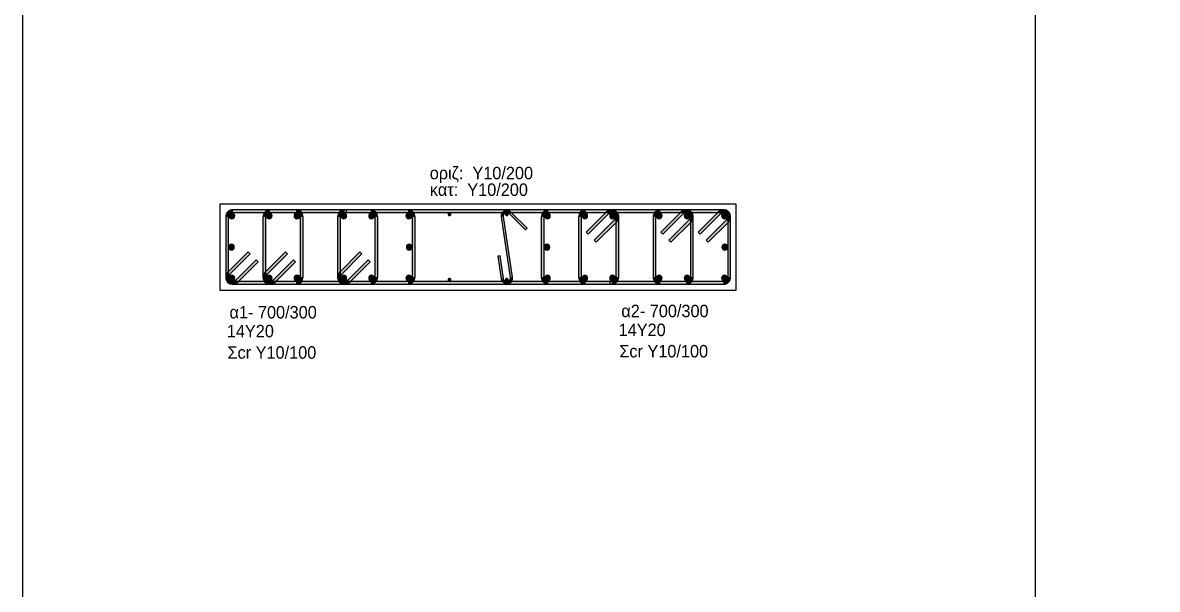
# Model space of a CAD drawing. Header units: millimetres. Extents: x -2171 to 1563, y -1758 to -1505.
# Drawn here: x -882.83 to -863.06, y -1610.18 to -1600.3 of the extents above; entities that cross this region are included whole.
import ezdxf

# ---------------------------------------------------------------- set-up
doc = ezdxf.new("R2010")
doc.units = ezdxf.units.MM
for name, color, linetype in [('-S_TEXT', 3, 'Continuous'), ('Col_Det', 7, 'Continuous'), ('Col_Det_Fill', 7, 'Continuous'), ('Geo_Col_Pro_1', 7, 'Continuous')]:
    doc.layers.add(name, color=color, linetype=linetype)
doc.styles.add('S1Arl22_b_934_161', font='arial.ttf', dxfattribs={"width": 0.933629, "height": 0.002175})

msp = doc.modelspace()

# ---------------------------------------------------------------- hatches: boundary and pattern name
at = {"layer": 'Col_Det_Fill'}
for color, points in [(252, [(-879.171, -1603.6095), (-879.171, -1603.5595, 0.4142136), (-879.296, -1603.6845), (-879.246, -1603.6845, -0.4142136)]), (252, [(-876.121, -1603.6095), (-876.121, -1603.5595), (-879.171, -1603.5595), (-879.171, -1603.6095)]), (252, [(-878.521, -1603.6095), (-878.521, -1603.5595, 0.4142136), (-878.646, -1603.6845), (-878.596, -1603.6845, -0.4142136)]), (252, [(-878.071, -1603.6095), (-878.071, -1603.5595), (-878.521, -1603.5595), (-878.521, -1603.6095)]), (252, [(-877.996, -1603.6845), (-877.946, -1603.6845, 0.4142136), (-878.071, -1603.5595), (-878.071, -1603.6095, -0.4142136)]), (252, [(-877.221, -1603.6095), (-877.221, -1603.5595, 0.4142136), (-877.346, -1603.6845), (-877.296, -1603.6845, -0.4142136)]), (252, [(-876.771, -1603.6095), (-876.771, -1603.5595), (-877.221, -1603.5595), (-877.221, -1603.6095)]), (252, [(-872.5944, -1603.6095), (-872.5944, -1603.5595), (-877.1975, -1603.5595), (-877.1975, -1603.6095)]), (252, [(-876.696, -1603.6845), (-876.646, -1603.6845, 0.4142136), (-876.771, -1603.5595), (-876.771, -1603.6095, -0.4142136)]), (252, [(-876.046, -1603.6845), (-875.996, -1603.6845, 0.4142136), (-876.121, -1603.5595), (-876.121, -1603.6095, -0.4142136)]), (252, [(-874.4951, -1603.6843), (-874.4555, -1603.6784, -0.7233449), (-874.3538, -1603.6271), (-874.3255, -1603.5988, 0.7233449)]), (252, [(-873.671, -1603.6095), (-873.671, -1603.5595, 0.4142136), (-873.796, -1603.6845), (-873.746, -1603.6845, -0.4142136)]), (252, [(-870.621, -1603.6095), (-870.621, -1603.5595), (-873.671, -1603.5595), (-873.671, -1603.6095)]), (252, [(-873.021, -1603.6095), (-873.021, -1603.5595, 0.4142136), (-873.146, -1603.6845), (-873.096, -1603.6845, -0.4142136)]), (252, [(-872.571, -1603.6095), (-872.571, -1603.5595), (-873.021, -1603.5595), (-873.021, -1603.6095)]), (252, [(-872.496, -1603.6845), (-872.446, -1603.6845, 0.6681786), (-872.6593, -1603.5961), (-872.624, -1603.6315, -0.6681786)]), (252, [(-872.5179, -1603.7375), (-872.4826, -1603.7729, 0.6681786), (-872.571, -1603.5595), (-872.571, -1603.6095, -0.6681786)]), (252, [(-871.721, -1603.6095), (-871.721, -1603.5595, 0.4142136), (-871.846, -1603.6845), (-871.796, -1603.6845, -0.4142136)]), (252, [(-871.271, -1603.6095), (-871.271, -1603.5595), (-871.721, -1603.5595), (-871.721, -1603.6095)]), (252, [(-871.196, -1603.6845), (-871.146, -1603.6845, 0.6681786), (-871.3593, -1603.5961), (-871.324, -1603.6315, -0.6681786)]), (252, [(-871.2179, -1603.7375), (-871.1826, -1603.7729, 0.6681786), (-871.271, -1603.5595), (-871.271, -1603.6095, -0.6681786)]), (252, [(-870.546, -1603.6845), (-870.496, -1603.6845, 0.6681786), (-870.7093, -1603.5961), (-870.674, -1603.6315, -0.6681786)]), (252, [(-870.5679, -1603.7375), (-870.5326, -1603.7729, 0.6681786), (-870.621, -1603.5595), (-870.621, -1603.6095, -0.6681786)]), (252, [(-879.246, -1603.6845), (-879.296, -1603.6845), (-879.296, -1604.7345), (-879.246, -1604.7345)]), (12, [(-879.2386, -1603.6668, 0.4142136), (-879.1886, -1603.7168, 0.4142136), (-879.1386, -1603.6668, 0.4142136), (-879.1886, -1603.6168, 0.4142136)]), (252, [(-878.596, -1603.6845), (-878.646, -1603.6845), (-878.646, -1604.7345), (-878.596, -1604.7345)]), (56, [(-878.5886, -1603.6668, 0.4142136), (-878.5386, -1603.7168, 0.4142136), (-878.4886, -1603.6668, 0.4142136), (-878.5386, -1603.6168, 0.4142136)]), (56, [(-878.1033, -1603.6668, 0.4142136), (-878.0533, -1603.7168, 0.4142136), (-878.0033, -1603.6668, 0.4142136), (-878.0533, -1603.6168, 0.4142136)]), (252, [(-877.996, -1604.7345), (-877.946, -1604.7345), (-877.946, -1603.6845), (-877.996, -1603.6845)]), (252, [(-877.296, -1603.6845), (-877.346, -1603.6845), (-877.346, -1604.7345), (-877.296, -1604.7345)]), (56, [(-877.2886, -1603.6668, 0.4142136), (-877.2386, -1603.7168, 0.4142136), (-877.1886, -1603.6668, 0.4142136), (-877.2386, -1603.6168, 0.4142136)]), (56, [(-876.8033, -1603.6668, 0.4142136), (-876.7533, -1603.7168, 0.4142136), (-876.7033, -1603.6668, 0.4142136), (-876.7533, -1603.6168, 0.4142136)]), (252, [(-876.696, -1604.7345), (-876.646, -1604.7345), (-876.646, -1603.6845), (-876.696, -1603.6845)]), (12, [(-876.1533, -1603.6668, 0.4142136), (-876.1033, -1603.7168, 0.4142136), (-876.0533, -1603.6668, 0.4142136), (-876.1033, -1603.6168, 0.4142136)]), (252, [(-876.046, -1604.7345), (-875.996, -1604.7345), (-875.996, -1603.6845), (-876.046, -1603.6845)]), (133, [(-875.4207, -1603.6345, 0.4142136), (-875.3957, -1603.6595, 0.4142136), (-875.3707, -1603.6345, 0.4142136), (-875.3957, -1603.6095, 0.4142136)]), (252, [(-874.3369, -1604.7406), (-874.2973, -1604.7347), (-874.4555, -1603.6784), (-874.4951, -1603.6843)]), (133, [(-874.4212, -1603.6345, 0.4142136), (-874.3962, -1603.6595, 0.4142136), (-874.3712, -1603.6345, 0.4142136), (-874.3962, -1603.6095, 0.4142136)]), (252, [(-874.3255, -1603.5988), (-874.3538, -1603.6271), (-874.0709, -1603.9099), (-874.0426, -1603.8816)]), (252, [(-873.746, -1603.6845), (-873.796, -1603.6845), (-873.796, -1604.7345), (-873.746, -1604.7345)]), (12, [(-873.6386, -1603.6668, 0.4142136), (-873.6886, -1603.6168, 0.4142136), (-873.7386, -1603.6668, 0.4142136), (-873.6886, -1603.7168, 0.4142136)]), (252, [(-873.096, -1603.6845), (-873.146, -1603.6845), (-873.146, -1604.7345), (-873.096, -1604.7345)]), (56, [(-872.9886, -1603.6668, 0.4142136), (-873.0386, -1603.6168, 0.4142136), (-873.0886, -1603.6668, 0.4142136), (-873.0386, -1603.7168, 0.4142136)]), (252, [(-872.624, -1603.6315), (-872.6593, -1603.5961), (-873.0129, -1603.9497), (-872.9775, -1603.985)]), (252, [(-872.8715, -1604.0911), (-872.8361, -1604.1265), (-872.4826, -1603.7729), (-872.5179, -1603.7375)]), (56, [(-872.5033, -1603.6668, 0.4142136), (-872.5533, -1603.6168, 0.4142136), (-872.6033, -1603.6668, 0.4142136), (-872.5533, -1603.7168, 0.4142136)]), (252, [(-872.496, -1604.7345), (-872.446, -1604.7345), (-872.446, -1603.6845), (-872.496, -1603.6845)]), (252, [(-871.796, -1603.6845), (-871.846, -1603.6845), (-871.846, -1604.7345), (-871.796, -1604.7345)]), (56, [(-871.6886, -1603.6668, 0.4142136), (-871.7386, -1603.6168, 0.4142136), (-871.7886, -1603.6668, 0.4142136), (-871.7386, -1603.7168, 0.4142136)]), (252, [(-871.324, -1603.6315), (-871.3593, -1603.5961), (-871.7129, -1603.9497), (-871.6775, -1603.985)]), (252, [(-871.5715, -1604.0911), (-871.5361, -1604.1265), (-871.1826, -1603.7729), (-871.2179, -1603.7375)]), (56, [(-871.2033, -1603.6668, 0.4142136), (-871.2533, -1603.6168, 0.4142136), (-871.3033, -1603.6668, 0.4142136), (-871.2533, -1603.7168, 0.4142136)]), (252, [(-871.196, -1604.7345), (-871.146, -1604.7345), (-871.146, -1603.6845), (-871.196, -1603.6845)]), (252, [(-870.674, -1603.6315), (-870.7093, -1603.5961), (-871.0629, -1603.9497), (-871.0275, -1603.985)]), (252, [(-870.9215, -1604.0911), (-870.8861, -1604.1265), (-870.5326, -1603.7729), (-870.5679, -1603.7375)]), (12, [(-870.5533, -1603.6668, 0.4142136), (-870.6033, -1603.6168, 0.4142136), (-870.6533, -1603.6668, 0.4142136), (-870.6033, -1603.7168, 0.4142136)]), (252, [(-870.546, -1604.7345), (-870.496, -1604.7345), (-870.496, -1603.6845), (-870.546, -1603.6845)]), (12, [(-879.246, -1604.2095, 0.4142136), (-879.196, -1604.2595, 0.4142136), (-879.146, -1604.2095, 0.4142136), (-879.196, -1604.1595, 0.4142136)]), (12, [(-876.146, -1604.2096, 0.4142136), (-876.096, -1604.2596, 0.4142136), (-876.046, -1604.2096, 0.4142136), (-876.096, -1604.1596, 0.4142136)]), (12, [(-873.646, -1604.2095, 0.4142136), (-873.696, -1604.1595, 0.4142136), (-873.746, -1604.2095, 0.4142136), (-873.696, -1604.2595, 0.4142136)]), (12, [(-870.546, -1604.2096, 0.4142136), (-870.596, -1604.1596, 0.4142136), (-870.646, -1604.2096, 0.4142136), (-870.596, -1604.2596, 0.4142136)]), (252, [(-878.8704, -1604.3279), (-878.9058, -1604.2926), (-879.2593, -1604.6461), (-879.224, -1604.6815)]), (252, [(-878.2204, -1604.3279), (-878.2558, -1604.2926), (-878.6093, -1604.6461), (-878.574, -1604.6815)]), (252, [(-876.9204, -1604.3279), (-876.9558, -1604.2926), (-877.3093, -1604.6461), (-877.274, -1604.6815)]), (252, [(-874.5148, -1604.3628), (-874.5544, -1604.3687), (-874.4951, -1604.7643), (-874.4555, -1604.7584)]), (252, [(-879.1179, -1604.7875), (-879.0826, -1604.8229), (-878.729, -1604.4693), (-878.7644, -1604.434)]), (252, [(-878.4679, -1604.7875), (-878.4326, -1604.8229), (-878.079, -1604.4693), (-878.1144, -1604.434)]), (252, [(-877.1679, -1604.7875), (-877.1326, -1604.8229), (-876.779, -1604.4693), (-876.8144, -1604.434)]), (252, [(-879.224, -1604.6815), (-879.2593, -1604.6461, 0.6681786), (-879.171, -1604.8595), (-879.171, -1604.8095, -0.6681786)]), (252, [(-879.246, -1604.7345), (-879.296, -1604.7345, 0.6681786), (-879.0826, -1604.8229), (-879.1179, -1604.7875, -0.6681786)]), (12, [(-879.2386, -1604.7522, 0.4142136), (-879.1886, -1604.8022, 0.4142136), (-879.1386, -1604.7522, 0.4142136), (-879.1886, -1604.7022, 0.4142136)]), (252, [(-878.574, -1604.6815), (-878.6093, -1604.6461, 0.6681786), (-878.521, -1604.8595), (-878.521, -1604.8095, -0.6681786)]), (252, [(-878.596, -1604.7345), (-878.646, -1604.7345, 0.6681786), (-878.4326, -1604.8229), (-878.4679, -1604.7875, -0.6681786)]), (56, [(-878.5886, -1604.7522, 0.4142136), (-878.5386, -1604.8022, 0.4142136), (-878.4886, -1604.7522, 0.4142136), (-878.5386, -1604.7022, 0.4142136)]), (56, [(-878.1033, -1604.7522, 0.4142136), (-878.0533, -1604.8022, 0.4142136), (-878.0033, -1604.7522, 0.4142136), (-878.0533, -1604.7022, 0.4142136)]), (252, [(-878.071, -1604.8095), (-878.071, -1604.8595, 0.4142136), (-877.946, -1604.7345), (-877.996, -1604.7345, -0.4142136)]), (252, [(-877.274, -1604.6815), (-877.3093, -1604.6461, 0.6681786), (-877.221, -1604.8595), (-877.221, -1604.8095, -0.6681786)]), (252, [(-877.296, -1604.7345), (-877.346, -1604.7345, 0.6681786), (-877.1326, -1604.8229), (-877.1679, -1604.7875, -0.6681786)]), (56, [(-877.2886, -1604.7522, 0.4142136), (-877.2386, -1604.8022, 0.4142136), (-877.1886, -1604.7522, 0.4142136), (-877.2386, -1604.7022, 0.4142136)]), (56, [(-876.8033, -1604.7522, 0.4142136), (-876.7533, -1604.8022, 0.4142136), (-876.7033, -1604.7522, 0.4142136), (-876.7533, -1604.7022, 0.4142136)]), (252, [(-876.771, -1604.8095), (-876.771, -1604.8595, 0.4142136), (-876.646, -1604.7345), (-876.696, -1604.7345, -0.4142136)]), (12, [(-876.1533, -1604.7522, 0.4142136), (-876.1033, -1604.8022, 0.4142136), (-876.0533, -1604.7522, 0.4142136), (-876.1033, -1604.7022, 0.4142136)]), (252, [(-876.121, -1604.8095), (-876.121, -1604.8595, 0.4142136), (-875.996, -1604.7345), (-876.046, -1604.7345, -0.4142136)]), (133, [(-875.4207, -1604.7845, 0.4142136), (-875.3957, -1604.8095, 0.4142136), (-875.3707, -1604.7845, 0.4142136), (-875.3957, -1604.7595, 0.4142136)]), (252, [(-874.4555, -1604.7584), (-874.4951, -1604.7643, 1), (-874.2973, -1604.7347), (-874.3369, -1604.7406, -1)]), (133, [(-874.4212, -1604.7845, 0.4142136), (-874.3962, -1604.8095, 0.4142136), (-874.3712, -1604.7845, 0.4142136), (-874.3962, -1604.7595, 0.4142136)]), (252, [(-873.746, -1604.7345), (-873.796, -1604.7345, 0.4142136), (-873.671, -1604.8595), (-873.671, -1604.8095, -0.4142136)]), (12, [(-873.6386, -1604.7522, 0.4142136), (-873.6886, -1604.7022, 0.4142136), (-873.7386, -1604.7522, 0.4142136), (-873.6886, -1604.8022, 0.4142136)]), (252, [(-873.096, -1604.7345), (-873.146, -1604.7345, 0.4142136), (-873.021, -1604.8595), (-873.021, -1604.8095, -0.4142136)]), (56, [(-872.9886, -1604.7522, 0.4142136), (-873.0386, -1604.7022, 0.4142136), (-873.0886, -1604.7522, 0.4142136), (-873.0386, -1604.8022, 0.4142136)]), (56, [(-872.5033, -1604.7522, 0.4142136), (-872.5533, -1604.7022, 0.4142136), (-872.6033, -1604.7522, 0.4142136), (-872.5533, -1604.8022, 0.4142136)]), (252, [(-872.571, -1604.8095), (-872.571, -1604.8595, 0.4142136), (-872.446, -1604.7345), (-872.496, -1604.7345, -0.4142136)]), (252, [(-871.796, -1604.7345), (-871.846, -1604.7345, 0.4142136), (-871.721, -1604.8595), (-871.721, -1604.8095, -0.4142136)]), (56, [(-871.6886, -1604.7522, 0.4142136), (-871.7386, -1604.7022, 0.4142136), (-871.7886, -1604.7522, 0.4142136), (-871.7386, -1604.8022, 0.4142136)]), (56, [(-871.2033, -1604.7522, 0.4142136), (-871.2533, -1604.7022, 0.4142136), (-871.3033, -1604.7522, 0.4142136), (-871.2533, -1604.8022, 0.4142136)]), (252, [(-871.271, -1604.8095), (-871.271, -1604.8595, 0.4142136), (-871.146, -1604.7345), (-871.196, -1604.7345, -0.4142136)]), (12, [(-870.5533, -1604.7522, 0.4142136), (-870.6033, -1604.7022, 0.4142136), (-870.6533, -1604.7522, 0.4142136), (-870.6033, -1604.8022, 0.4142136)]), (252, [(-870.621, -1604.8095), (-870.621, -1604.8595, 0.4142136), (-870.496, -1604.7345), (-870.546, -1604.7345, -0.4142136)]), (252, [(-879.171, -1604.8095), (-879.171, -1604.8595), (-876.121, -1604.8595), (-876.121, -1604.8095)]), (252, [(-878.521, -1604.8095), (-878.521, -1604.8595), (-878.071, -1604.8595), (-878.071, -1604.8095)]), (252, [(-877.221, -1604.8095), (-877.221, -1604.8595), (-876.771, -1604.8595), (-876.771, -1604.8095)]), (252, [(-877.1975, -1604.8095), (-877.1975, -1604.8595), (-872.5944, -1604.8595), (-872.5944, -1604.8095)]), (252, [(-873.671, -1604.8095), (-873.671, -1604.8595), (-870.621, -1604.8595), (-870.621, -1604.8095)]), (252, [(-873.021, -1604.8095), (-873.021, -1604.8595), (-872.571, -1604.8595), (-872.571, -1604.8095)]), (252, [(-871.721, -1604.8095), (-871.721, -1604.8595), (-871.271, -1604.8595), (-871.271, -1604.8095)])]:
    msp.add_hatch(color=color, dxfattribs=at).paths.add_polyline_path(points)

# ---------------------------------------------------------------- linework, layer by layer
at = {"layer": '-S_TEXT', "ltscale": 5}
msp.add_lwpolyline([(-882.8339, -1590.2497), (-824.6864, -1590.2497), (-824.6864, -1630.2944), (-882.8339, -1630.2944)], close=True, dxfattribs=at)
at = {"layer": 'Col_Det', "color": 7}
for points in [[(-870.396, -1603.4595), (-879.396, -1603.4595)], [(-879.396, -1603.4595), (-879.396, -1604.9595)], [(-876.121, -1603.5595), (-879.171, -1603.5595)], [(-878.071, -1603.5595), (-878.521, -1603.5595)], [(-876.771, -1603.5595), (-877.221, -1603.5595)], [(-872.5944, -1603.5595), (-877.1975, -1603.5595)], [(-877.1975, -1603.5595), (-877.1975, -1603.6095)], [(-870.621, -1603.5595), (-873.671, -1603.5595)], [(-872.571, -1603.5595), (-873.021, -1603.5595)], [(-872.5944, -1603.6095), (-872.5944, -1603.5595)], [(-871.271, -1603.5595), (-871.721, -1603.5595)], [(-870.396, -1604.9595), (-870.396, -1603.4595)], [(-879.296, -1603.6845), (-879.296, -1604.7345)], [(-879.246, -1604.7345), (-879.246, -1603.6845)], [(-879.171, -1603.6095), (-876.121, -1603.6095)], [(-878.646, -1603.6845), (-878.646, -1604.7345)], [(-878.596, -1604.7345), (-878.596, -1603.6845)], [(-878.521, -1603.6095), (-878.071, -1603.6095)], [(-877.996, -1603.6845), (-877.996, -1604.7345)], [(-877.946, -1604.7345), (-877.946, -1603.6845)], [(-877.346, -1603.6845), (-877.346, -1604.7345)], [(-877.296, -1604.7345), (-877.296, -1603.6845)], [(-877.221, -1603.6095), (-876.771, -1603.6095)], [(-877.1975, -1603.6095), (-872.5944, -1603.6095)], [(-876.696, -1603.6845), (-876.696, -1604.7345)], [(-876.646, -1604.7345), (-876.646, -1603.6845)], [(-876.046, -1603.6845), (-876.046, -1604.7345)], [(-875.996, -1604.7345), (-875.996, -1603.6845)], [(-874.4951, -1603.6843), (-874.3369, -1604.7406)], [(-874.2973, -1604.7347), (-874.4555, -1603.6784)], [(-874.3538, -1603.6271), (-874.0709, -1603.9099)], [(-874.0426, -1603.8816), (-874.3255, -1603.5988)], [(-873.796, -1603.6845), (-873.796, -1604.7345)], [(-873.746, -1604.7345), (-873.746, -1603.6845)], [(-873.671, -1603.6095), (-870.621, -1603.6095)], [(-873.146, -1603.6845), (-873.146, -1604.7345)], [(-873.096, -1604.7345), (-873.096, -1603.6845)], [(-873.021, -1603.6095), (-872.571, -1603.6095)], [(-872.6593, -1603.5961), (-873.0129, -1603.9497)], [(-872.9775, -1603.985), (-872.624, -1603.6315)], [(-872.5179, -1603.7375), (-872.8715, -1604.0911)], [(-872.8361, -1604.1265), (-872.4826, -1603.7729)], [(-872.496, -1603.6845), (-872.496, -1604.7345)], [(-872.446, -1604.7345), (-872.446, -1603.6845)], [(-871.846, -1603.6845), (-871.846, -1604.7345)], [(-871.796, -1604.7345), (-871.796, -1603.6845)], [(-871.721, -1603.6095), (-871.271, -1603.6095)], [(-871.3593, -1603.5961), (-871.7129, -1603.9497)], [(-871.6775, -1603.985), (-871.324, -1603.6315)], [(-871.2179, -1603.7375), (-871.5715, -1604.0911)], [(-871.5361, -1604.1265), (-871.1826, -1603.7729)], [(-871.196, -1603.6845), (-871.196, -1604.7345)], [(-871.146, -1604.7345), (-871.146, -1603.6845)], [(-870.7093, -1603.5961), (-871.0629, -1603.9497)], [(-871.0275, -1603.985), (-870.674, -1603.6315)], [(-870.5679, -1603.7375), (-870.9215, -1604.0911)], [(-870.8861, -1604.1265), (-870.5326, -1603.7729)], [(-870.546, -1603.6845), (-870.546, -1604.7345)], [(-870.496, -1604.7345), (-870.496, -1603.6845)], [(-874.0709, -1603.9099), (-874.0426, -1603.8816)], [(-873.0129, -1603.9497), (-872.9775, -1603.985)], [(-871.7129, -1603.9497), (-871.6775, -1603.985)], [(-871.0629, -1603.9497), (-871.0275, -1603.985)], [(-872.8715, -1604.0911), (-872.8361, -1604.1265)], [(-871.5715, -1604.0911), (-871.5361, -1604.1265)], [(-870.9215, -1604.0911), (-870.8861, -1604.1265)], [(-878.9058, -1604.2926), (-879.2593, -1604.6461)], [(-879.224, -1604.6815), (-878.8704, -1604.3279)], [(-878.8704, -1604.3279), (-878.9058, -1604.2926)], [(-878.2558, -1604.2926), (-878.6093, -1604.6461)], [(-878.574, -1604.6815), (-878.2204, -1604.3279)], [(-878.2204, -1604.3279), (-878.2558, -1604.2926)], [(-876.9558, -1604.2926), (-877.3093, -1604.6461)], [(-877.274, -1604.6815), (-876.9204, -1604.3279)], [(-876.9204, -1604.3279), (-876.9558, -1604.2926)], [(-874.5148, -1604.3628), (-874.5544, -1604.3687)], [(-874.5544, -1604.3687), (-874.4951, -1604.7643)], [(-874.4555, -1604.7584), (-874.5148, -1604.3628)], [(-878.7644, -1604.434), (-879.1179, -1604.7875)], [(-879.0826, -1604.8229), (-878.729, -1604.4693)], [(-878.729, -1604.4693), (-878.7644, -1604.434)], [(-878.1144, -1604.434), (-878.4679, -1604.7875)], [(-878.4326, -1604.8229), (-878.079, -1604.4693)], [(-878.079, -1604.4693), (-878.1144, -1604.434)], [(-876.8144, -1604.434), (-877.1679, -1604.7875)], [(-877.1326, -1604.8229), (-876.779, -1604.4693)], [(-876.779, -1604.4693), (-876.8144, -1604.434)], [(-879.396, -1604.9595), (-870.396, -1604.9595)], [(-876.121, -1604.8095), (-879.171, -1604.8095)], [(-879.171, -1604.8595), (-876.121, -1604.8595)], [(-878.071, -1604.8095), (-878.521, -1604.8095)], [(-878.521, -1604.8595), (-878.071, -1604.8595)], [(-876.771, -1604.8095), (-877.221, -1604.8095)], [(-877.221, -1604.8595), (-876.771, -1604.8595)], [(-877.1975, -1604.8095), (-877.1975, -1604.8595)], [(-872.5944, -1604.8095), (-877.1975, -1604.8095)], [(-877.1975, -1604.8595), (-872.5944, -1604.8595)], [(-870.621, -1604.8095), (-873.671, -1604.8095)], [(-873.671, -1604.8595), (-870.621, -1604.8595)], [(-872.571, -1604.8095), (-873.021, -1604.8095)], [(-873.021, -1604.8595), (-872.571, -1604.8595)], [(-872.5944, -1604.8595), (-872.5944, -1604.8095)], [(-871.271, -1604.8095), (-871.721, -1604.8095)], [(-871.721, -1604.8595), (-871.271, -1604.8595)]]:
    msp.add_lwpolyline(points, dxfattribs=at)
for points in [[(-879.171, -1603.5595, 0.4142136), (-879.296, -1603.6845)], [(-878.521, -1603.5595, 0.4142136), (-878.646, -1603.6845)], [(-877.946, -1603.6845, 0.4142136), (-878.071, -1603.5595)], [(-877.221, -1603.5595, 0.4142136), (-877.346, -1603.6845)], [(-876.646, -1603.6845, 0.4142136), (-876.771, -1603.5595)], [(-875.996, -1603.6845, 0.4142136), (-876.121, -1603.5595)], [(-874.3255, -1603.5988, 0.7233449), (-874.4951, -1603.6843, 0.7233449)], [(-873.671, -1603.5595, 0.4142136), (-873.796, -1603.6845)], [(-873.021, -1603.5595, 0.4142136), (-873.146, -1603.6845)], [(-872.446, -1603.6845, 0.6681786), (-872.6593, -1603.5961)], [(-872.4826, -1603.7729, 0.6681786), (-872.571, -1603.5595)], [(-871.721, -1603.5595, 0.4142136), (-871.846, -1603.6845)], [(-871.146, -1603.6845, 0.6681786), (-871.3593, -1603.5961)], [(-871.1826, -1603.7729, 0.6681786), (-871.271, -1603.5595)], [(-870.496, -1603.6845, 0.6681786), (-870.7093, -1603.5961)], [(-870.5326, -1603.7729, 0.6681786), (-870.621, -1603.5595)], [(-879.246, -1603.6845, -0.4142136), (-879.171, -1603.6095, -0.4142136)], [(-879.1886, -1603.6168, 0.4142136), (-879.2386, -1603.6668, 0.4142136)], [(-879.2386, -1603.6668, 0.4142136), (-879.1886, -1603.7168, 0.4142136)], [(-879.1386, -1603.6668, 0.4142136), (-879.1886, -1603.6168, 0.4142136)], [(-879.1886, -1603.7168, 0.4142136), (-879.1386, -1603.6668, 0.4142136)], [(-878.596, -1603.6845, -0.4142136), (-878.521, -1603.6095, -0.4142136)], [(-878.5386, -1603.6168, 0.4142136), (-878.5886, -1603.6668, 0.4142136)], [(-878.5886, -1603.6668, 0.4142136), (-878.5386, -1603.7168, 0.4142136)], [(-878.4886, -1603.6668, 0.4142136), (-878.5386, -1603.6168, 0.4142136)], [(-878.5386, -1603.7168, 0.4142136), (-878.4886, -1603.6668, 0.4142136)], [(-878.0533, -1603.6168, 0.4142136), (-878.1033, -1603.6668, 0.4142136)], [(-878.1033, -1603.6668, 0.4142136), (-878.0533, -1603.7168, 0.4142136)], [(-878.071, -1603.6095, -0.4142136), (-877.996, -1603.6845, -0.4142136)], [(-878.0033, -1603.6668, 0.4142136), (-878.0533, -1603.6168, 0.4142136)], [(-878.0533, -1603.7168, 0.4142136), (-878.0033, -1603.6668, 0.4142136)], [(-877.296, -1603.6845, -0.4142136), (-877.221, -1603.6095, -0.4142136)], [(-877.2386, -1603.6168, 0.4142136), (-877.2886, -1603.6668, 0.4142136)], [(-877.2886, -1603.6668, 0.4142136), (-877.2386, -1603.7168, 0.4142136)], [(-877.1886, -1603.6668, 0.4142136), (-877.2386, -1603.6168, 0.4142136)], [(-877.2386, -1603.7168, 0.4142136), (-877.1886, -1603.6668, 0.4142136)], [(-876.7533, -1603.6168, 0.4142136), (-876.8033, -1603.6668, 0.4142136)], [(-876.8033, -1603.6668, 0.4142136), (-876.7533, -1603.7168, 0.4142136)], [(-876.771, -1603.6095, -0.4142136), (-876.696, -1603.6845, -0.4142136)], [(-876.7033, -1603.6668, 0.4142136), (-876.7533, -1603.6168, 0.4142136)], [(-876.7533, -1603.7168, 0.4142136), (-876.7033, -1603.6668, 0.4142136)], [(-876.1033, -1603.6168, 0.4142136), (-876.1533, -1603.6668, 0.4142136)], [(-876.1533, -1603.6668, 0.4142136), (-876.1033, -1603.7168, 0.4142136)], [(-876.121, -1603.6095, -0.4142136), (-876.046, -1603.6845, -0.4142136)], [(-876.0533, -1603.6668, 0.4142136), (-876.1033, -1603.6168, 0.4142136)], [(-876.1033, -1603.7168, 0.4142136), (-876.0533, -1603.6668, 0.4142136)], [(-875.3957, -1603.6095, 0.4142136), (-875.4207, -1603.6345, 0.4142136)], [(-875.4207, -1603.6345, 0.4142136), (-875.3957, -1603.6595, 0.4142136)], [(-875.3707, -1603.6345, 0.4142136), (-875.3957, -1603.6095, 0.4142136)], [(-875.3957, -1603.6595, 0.4142136), (-875.3707, -1603.6345, 0.4142136)], [(-874.4555, -1603.6784, -0.7233449), (-874.3538, -1603.6271)], [(-874.3962, -1603.6095, 0.4142136), (-874.4212, -1603.6345, 0.4142136)], [(-874.4212, -1603.6345, 0.4142136), (-874.3962, -1603.6595, 0.4142136)], [(-874.3712, -1603.6345, 0.4142136), (-874.3962, -1603.6095, 0.4142136)], [(-874.3962, -1603.6595, 0.4142136), (-874.3712, -1603.6345, 0.4142136)], [(-873.746, -1603.6845, -0.4142136), (-873.671, -1603.6095, -0.4142136)], [(-873.6886, -1603.6168, 0.4142136), (-873.7386, -1603.6668, 0.4142136)], [(-873.7386, -1603.6668, 0.4142136), (-873.6886, -1603.7168, 0.4142136)], [(-873.6386, -1603.6668, 0.4142136), (-873.6886, -1603.6168, 0.4142136)], [(-873.6886, -1603.7168, 0.4142136), (-873.6386, -1603.6668, 0.4142136)], [(-873.096, -1603.6845, -0.4142136), (-873.021, -1603.6095, -0.4142136)], [(-873.0386, -1603.6168, 0.4142136), (-873.0886, -1603.6668, 0.4142136)], [(-873.0886, -1603.6668, 0.4142136), (-873.0386, -1603.7168, 0.4142136)], [(-872.9886, -1603.6668, 0.4142136), (-873.0386, -1603.6168, 0.4142136)], [(-873.0386, -1603.7168, 0.4142136), (-872.9886, -1603.6668, 0.4142136)], [(-872.624, -1603.6315, -0.6681786), (-872.496, -1603.6845, -0.6681786)], [(-872.5533, -1603.6168, 0.4142136), (-872.6033, -1603.6668, 0.4142136)], [(-872.6033, -1603.6668, 0.4142136), (-872.5533, -1603.7168, 0.4142136)], [(-872.571, -1603.6095, -0.6681786), (-872.5179, -1603.7375, -0.6681786)], [(-872.5033, -1603.6668, 0.4142136), (-872.5533, -1603.6168, 0.4142136)], [(-872.5533, -1603.7168, 0.4142136), (-872.5033, -1603.6668, 0.4142136)], [(-871.796, -1603.6845, -0.4142136), (-871.721, -1603.6095, -0.4142136)], [(-871.7386, -1603.6168, 0.4142136), (-871.7886, -1603.6668, 0.4142136)], [(-871.7886, -1603.6668, 0.4142136), (-871.7386, -1603.7168, 0.4142136)], [(-871.6886, -1603.6668, 0.4142136), (-871.7386, -1603.6168, 0.4142136)], [(-871.7386, -1603.7168, 0.4142136), (-871.6886, -1603.6668, 0.4142136)], [(-871.324, -1603.6315, -0.6681786), (-871.196, -1603.6845, -0.6681786)], [(-871.2533, -1603.6168, 0.4142136), (-871.3033, -1603.6668, 0.4142136)], [(-871.3033, -1603.6668, 0.4142136), (-871.2533, -1603.7168, 0.4142136)], [(-871.271, -1603.6095, -0.6681786), (-871.2179, -1603.7375, -0.6681786)], [(-871.2033, -1603.6668, 0.4142136), (-871.2533, -1603.6168, 0.4142136)], [(-871.2533, -1603.7168, 0.4142136), (-871.2033, -1603.6668, 0.4142136)], [(-870.674, -1603.6315, -0.6681786), (-870.546, -1603.6845, -0.6681786)], [(-870.6033, -1603.6168, 0.4142136), (-870.6533, -1603.6668, 0.4142136)], [(-870.6533, -1603.6668, 0.4142136), (-870.6033, -1603.7168, 0.4142136)], [(-870.621, -1603.6095, -0.6681786), (-870.5679, -1603.7375, -0.6681786)], [(-870.5533, -1603.6668, 0.4142136), (-870.6033, -1603.6168, 0.4142136)], [(-870.6033, -1603.7168, 0.4142136), (-870.5533, -1603.6668, 0.4142136)], [(-879.196, -1604.1595, 0.4142136), (-879.246, -1604.2095, 0.4142136)], [(-879.146, -1604.2095, 0.4142136), (-879.196, -1604.1595, 0.4142136)], [(-876.096, -1604.1596, 0.4142136), (-876.146, -1604.2096, 0.4142136)], [(-876.046, -1604.2096, 0.4142136), (-876.096, -1604.1596, 0.4142136)], [(-873.696, -1604.1595, 0.4142136), (-873.746, -1604.2095, 0.4142136)], [(-873.646, -1604.2095, 0.4142136), (-873.696, -1604.1595, 0.4142136)], [(-870.596, -1604.1596, 0.4142136), (-870.646, -1604.2096, 0.4142136)], [(-870.546, -1604.2096, 0.4142136), (-870.596, -1604.1596, 0.4142136)], [(-879.246, -1604.2095, 0.4142136), (-879.196, -1604.2595, 0.4142136)], [(-879.196, -1604.2595, 0.4142136), (-879.146, -1604.2095, 0.4142136)], [(-876.146, -1604.2096, 0.4142136), (-876.096, -1604.2596, 0.4142136)], [(-876.096, -1604.2596, 0.4142136), (-876.046, -1604.2096, 0.4142136)], [(-873.746, -1604.2095, 0.4142136), (-873.696, -1604.2595, 0.4142136)], [(-873.696, -1604.2595, 0.4142136), (-873.646, -1604.2095, 0.4142136)], [(-870.646, -1604.2096, 0.4142136), (-870.596, -1604.2596, 0.4142136)], [(-870.596, -1604.2596, 0.4142136), (-870.546, -1604.2096, 0.4142136)], [(-879.2593, -1604.6461, 0.6681786), (-879.171, -1604.8595)], [(-879.296, -1604.7345, 0.6681786), (-879.0826, -1604.8229)], [(-879.171, -1604.8095, -0.6681786), (-879.224, -1604.6815, -0.6681786)], [(-879.1179, -1604.7875, -0.6681786), (-879.246, -1604.7345, -0.6681786)], [(-879.1886, -1604.7022, 0.4142136), (-879.2386, -1604.7522, 0.4142136)], [(-879.2386, -1604.7522, 0.4142136), (-879.1886, -1604.8022, 0.4142136)], [(-879.1386, -1604.7522, 0.4142136), (-879.1886, -1604.7022, 0.4142136)], [(-879.1886, -1604.8022, 0.4142136), (-879.1386, -1604.7522, 0.4142136)], [(-878.6093, -1604.6461, 0.6681786), (-878.521, -1604.8595)], [(-878.646, -1604.7345, 0.6681786), (-878.4326, -1604.8229)], [(-878.521, -1604.8095, -0.6681786), (-878.574, -1604.6815, -0.6681786)], [(-878.4679, -1604.7875, -0.6681786), (-878.596, -1604.7345, -0.6681786)], [(-878.5386, -1604.7022, 0.4142136), (-878.5886, -1604.7522, 0.4142136)], [(-878.5886, -1604.7522, 0.4142136), (-878.5386, -1604.8022, 0.4142136)], [(-878.4886, -1604.7522, 0.4142136), (-878.5386, -1604.7022, 0.4142136)], [(-878.5386, -1604.8022, 0.4142136), (-878.4886, -1604.7522, 0.4142136)], [(-878.0533, -1604.7022, 0.4142136), (-878.1033, -1604.7522, 0.4142136)], [(-878.1033, -1604.7522, 0.4142136), (-878.0533, -1604.8022, 0.4142136)], [(-878.071, -1604.8595, 0.4142136), (-877.946, -1604.7345)], [(-877.996, -1604.7345, -0.4142136), (-878.071, -1604.8095, -0.4142136)], [(-878.0033, -1604.7522, 0.4142136), (-878.0533, -1604.7022, 0.4142136)], [(-878.0533, -1604.8022, 0.4142136), (-878.0033, -1604.7522, 0.4142136)], [(-877.3093, -1604.6461, 0.6681786), (-877.221, -1604.8595)], [(-877.346, -1604.7345, 0.6681786), (-877.1326, -1604.8229)], [(-877.221, -1604.8095, -0.6681786), (-877.274, -1604.6815, -0.6681786)], [(-877.1679, -1604.7875, -0.6681786), (-877.296, -1604.7345, -0.6681786)], [(-877.2386, -1604.7022, 0.4142136), (-877.2886, -1604.7522, 0.4142136)], [(-877.2886, -1604.7522, 0.4142136), (-877.2386, -1604.8022, 0.4142136)], [(-877.1886, -1604.7522, 0.4142136), (-877.2386, -1604.7022, 0.4142136)], [(-877.2386, -1604.8022, 0.4142136), (-877.1886, -1604.7522, 0.4142136)], [(-876.7533, -1604.7022, 0.4142136), (-876.8033, -1604.7522, 0.4142136)], [(-876.8033, -1604.7522, 0.4142136), (-876.7533, -1604.8022, 0.4142136)], [(-876.771, -1604.8595, 0.4142136), (-876.646, -1604.7345)], [(-876.696, -1604.7345, -0.4142136), (-876.771, -1604.8095, -0.4142136)], [(-876.7033, -1604.7522, 0.4142136), (-876.7533, -1604.7022, 0.4142136)], [(-876.7533, -1604.8022, 0.4142136), (-876.7033, -1604.7522, 0.4142136)], [(-876.1033, -1604.7022, 0.4142136), (-876.1533, -1604.7522, 0.4142136)], [(-876.1533, -1604.7522, 0.4142136), (-876.1033, -1604.8022, 0.4142136)], [(-876.121, -1604.8595, 0.4142136), (-875.996, -1604.7345)], [(-876.046, -1604.7345, -0.4142136), (-876.121, -1604.8095, -0.4142136)], [(-876.0533, -1604.7522, 0.4142136), (-876.1033, -1604.7022, 0.4142136)], [(-876.1033, -1604.8022, 0.4142136), (-876.0533, -1604.7522, 0.4142136)], [(-875.3957, -1604.7595, 0.4142136), (-875.4207, -1604.7845, 0.4142136)], [(-875.3707, -1604.7845, 0.4142136), (-875.3957, -1604.7595, 0.4142136)], [(-874.4951, -1604.7643, 1), (-874.2973, -1604.7347)], [(-874.3369, -1604.7406, -1), (-874.4555, -1604.7584, -1)], [(-874.3962, -1604.7595, 0.4142136), (-874.4212, -1604.7845, 0.4142136)], [(-874.3712, -1604.7845, 0.4142136), (-874.3962, -1604.7595, 0.4142136)], [(-873.796, -1604.7345, 0.4142136), (-873.671, -1604.8595)], [(-873.671, -1604.8095, -0.4142136), (-873.746, -1604.7345, -0.4142136)], [(-873.6886, -1604.7022, 0.4142136), (-873.7386, -1604.7522, 0.4142136)], [(-873.7386, -1604.7522, 0.4142136), (-873.6886, -1604.8022, 0.4142136)], [(-873.6386, -1604.7522, 0.4142136), (-873.6886, -1604.7022, 0.4142136)], [(-873.6886, -1604.8022, 0.4142136), (-873.6386, -1604.7522, 0.4142136)], [(-873.146, -1604.7345, 0.4142136), (-873.021, -1604.8595)], [(-873.021, -1604.8095, -0.4142136), (-873.096, -1604.7345, -0.4142136)], [(-873.0386, -1604.7022, 0.4142136), (-873.0886, -1604.7522, 0.4142136)], [(-873.0886, -1604.7522, 0.4142136), (-873.0386, -1604.8022, 0.4142136)], [(-872.9886, -1604.7522, 0.4142136), (-873.0386, -1604.7022, 0.4142136)], [(-873.0386, -1604.8022, 0.4142136), (-872.9886, -1604.7522, 0.4142136)], [(-872.5533, -1604.7022, 0.4142136), (-872.6033, -1604.7522, 0.4142136)], [(-872.6033, -1604.7522, 0.4142136), (-872.5533, -1604.8022, 0.4142136)], [(-872.571, -1604.8595, 0.4142136), (-872.446, -1604.7345)], [(-872.496, -1604.7345, -0.4142136), (-872.571, -1604.8095, -0.4142136)], [(-872.5033, -1604.7522, 0.4142136), (-872.5533, -1604.7022, 0.4142136)], [(-872.5533, -1604.8022, 0.4142136), (-872.5033, -1604.7522, 0.4142136)], [(-871.846, -1604.7345, 0.4142136), (-871.721, -1604.8595)], [(-871.721, -1604.8095, -0.4142136), (-871.796, -1604.7345, -0.4142136)], [(-871.7386, -1604.7022, 0.4142136), (-871.7886, -1604.7522, 0.4142136)], [(-871.7886, -1604.7522, 0.4142136), (-871.7386, -1604.8022, 0.4142136)], [(-871.6886, -1604.7522, 0.4142136), (-871.7386, -1604.7022, 0.4142136)], [(-871.7386, -1604.8022, 0.4142136), (-871.6886, -1604.7522, 0.4142136)], [(-871.2533, -1604.7022, 0.4142136), (-871.3033, -1604.7522, 0.4142136)], [(-871.3033, -1604.7522, 0.4142136), (-871.2533, -1604.8022, 0.4142136)], [(-871.271, -1604.8595, 0.4142136), (-871.146, -1604.7345)], [(-871.196, -1604.7345, -0.4142136), (-871.271, -1604.8095, -0.4142136)], [(-871.2033, -1604.7522, 0.4142136), (-871.2533, -1604.7022, 0.4142136)], [(-871.2533, -1604.8022, 0.4142136), (-871.2033, -1604.7522, 0.4142136)], [(-870.6033, -1604.7022, 0.4142136), (-870.6533, -1604.7522, 0.4142136)], [(-870.6533, -1604.7522, 0.4142136), (-870.6033, -1604.8022, 0.4142136)], [(-870.621, -1604.8595, 0.4142136), (-870.496, -1604.7345)], [(-870.546, -1604.7345, -0.4142136), (-870.621, -1604.8095, -0.4142136)], [(-870.5533, -1604.7522, 0.4142136), (-870.6033, -1604.7022, 0.4142136)], [(-870.6033, -1604.8022, 0.4142136), (-870.5533, -1604.7522, 0.4142136)], [(-875.4207, -1604.7845, 0.4142136), (-875.3957, -1604.8095, 0.4142136)], [(-875.3957, -1604.8095, 0.4142136), (-875.3707, -1604.7845, 0.4142136)], [(-874.4212, -1604.7845, 0.4142136), (-874.3962, -1604.8095, 0.4142136)], [(-874.3962, -1604.8095, 0.4142136), (-874.3712, -1604.7845, 0.4142136)]]:
    msp.add_lwpolyline(points, format="xyb", dxfattribs=at)
at = {"layer": 'Geo_Col_Pro_1', "color": 4, "linetype": 'Continuous', "ltscale": 0.5}
msp.add_line((-865.1852, -1590.2497), (-865.1852, -1610.5817), dxfattribs=at)

# ---------------------------------------------------------------- texts
at = {"layer": 'Col_Det', "color": 7, "style": 'S1Arl22_b_934_161', "width": 0.933629}
for s, p in [('οριζ:  Y10/200', (-875.7392, -1603.0272)), ('κατ:  Y10/200', (-875.7392, -1603.3172)), (' α1- 700/300', (-879.3075, -1605.4557)), (' α2- 700/300', (-872.4786, -1605.4335)), ('14Y20', (-872.4472, -1605.7631)), ('14Y20', (-879.276, -1605.7853)), ('Σcr Y10/100', (-879.2642, -1606.1578)), ('Σcr Y10/100', (-872.4353, -1606.1356))]:
    msp.add_text(s, height=0.2175, dxfattribs=at).set_placement(p)

doc.saveas('drawing.dxf')
